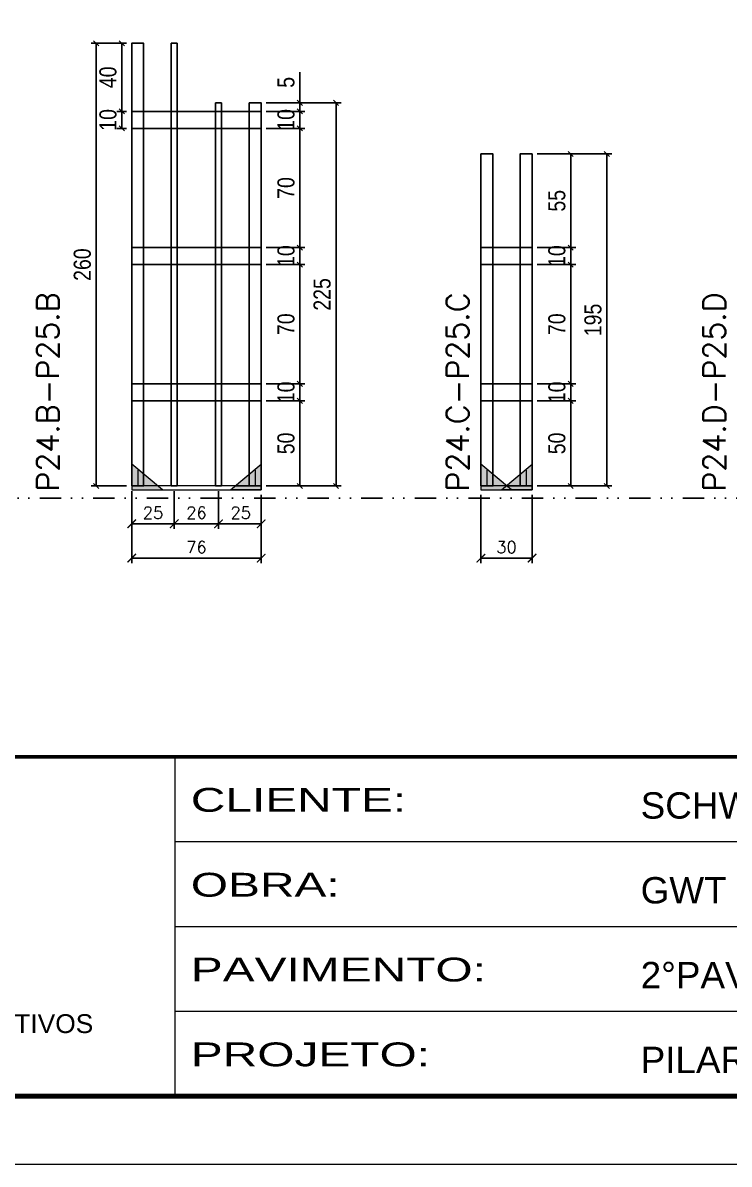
# Model space of a CAD drawing. Extents: x 13770 to 23315, y 867 to 16997.
# Drawn here: x 16307 to 16722, y 6610 to 7280 of the extents above; entities that cross this region are included whole.
import ezdxf

# ---------------------------------------------------------------- set-up
doc = ezdxf.new("R2010")
doc.units = 0
for name, pattern in [('CONTINUO', [0]), ('DASHED', [0.75, 0.5, -0.25]), ('DIVIDE2', [0.625, 0.25, -0.125, 0, -0.125, 0, -0.125]), ('HIDDEN', [0.375, 0.25, -0.125])]:
    doc.linetypes.add(name, pattern=pattern)
for name, color, linetype in [('COTA', 241, 'Continuous'), ('Nível', 160, 'Continuous'), ('SARR_2.2x10', 60, 'Continuous'), ('SARR_3.5x7', 81, 'Continuous'), ('SARR_7x7', 40, 'Continuous')]:
    doc.layers.add(name, color=color, linetype=linetype)
for name, color, linetype, lineweight in [('Folhas', 255, 'Continuous', 9), ('Madeira', 126, 'Continuous', 18), ('Sarr 2.2x7', 40, 'Continuous', 9), ('SARRAFO DE PRESSAO', 251, 'DASHED', 9), ('Texto Seção', 7, 'Continuous', 15)]:
    doc.layers.add(name, color=color, linetype=linetype, lineweight=lineweight)
doc.styles.add('ARIAL', font='arial.ttf')
doc.styles.add('COTA TECNICA', font='techl___.ttf', dxfattribs={"height": 10})
doc.styles.add('REGUA-120', font='ROMANS.shx', dxfattribs={"height": 15})
doc.styles.add('ROMANS', font='romans.shx')
doc.styles.add('Tecnologia', font='')
doc.styles.get('Tecnologia').set_extended_font_data('Forgotten Futurist')
doc.dimstyles.new('Cota Paínel', dxfattribs={"dimtxt": 7, "dimasz": 5, "dimexe": 3, "dimexo": 3, "dimgap": 3, "dimtad": 1, "dimdec": 1, "dimzin": 12, "dimdsep": 46, "dimtxsty": 'ROMANS', "dimblk": 'ARCHTICK', "dimcen": 0, "dimclrd": 4, "dimclre": 4, "dimclrt": 1, "dimadec": 1, "dimazin": 3, "dimtfac": 1, "dimtdec": 1, "dimtmove": 0, "dimatfit": 3, "dimldrblk": 'OBLIQUE', "dimfxl": 1, "dimtolj": 1, "dimtzin": 12, "dimarcsym": 0})
doc.dimstyles.new('PAINEL', dxfattribs={"dimtxt": 10, "dimasz": 3, "dimexe": 3, "dimexo": 3, "dimgap": 3, "dimtad": 1, "dimdec": 1, "dimzin": 12, "dimdsep": 46, "dimtxsty": 'COTA TECNICA', "dimblk1": 'OBLIQUE', "dimblk2": 'OBLIQUE', "dimsah": 1, "dimcen": 0.9, "dimclrd": 4, "dimclre": 4, "dimclrt": 240, "dimadec": 1, "dimazin": 3, "dimtfac": 1, "dimtdec": 1, "dimtmove": 0, "dimatfit": 3, "dimfxl": 1, "dimtolj": 1, "dimtzin": 12, "dimarcsym": 0})

# ---------------------------------------------------------------- blocks, each defined once
blk = doc.blocks.new('9999999999')
at = {"color": 30, "linetype": 'CONTINUO'}
for p, q in [((98564.56, 34230.21), (98564.56, 34429.45)), ((98564.56, 34379.64), (99583.98, 34379.64)), ((98564.56, 34329.83), (99487.98, 34329.83)), ((98564.56, 34280.02), (99487.98, 34280.02))]:
    blk.add_line(p, q, dxfattribs=at)
at = {"color": 30, "linetype": 'CONTINUO', "const_width": 2}
blk.add_lwpolyline([(99583.98, 34230.21), (99583.98, 34414.45, 0.414214), (99568.98, 34429.45), (98228.98, 34429.45, 0.414214), (98213.98, 34414.45), (98213.98, 34245.21, 0.414214), (98228.98, 34230.21), (99583.98, 34230.21)], format="xyb", dxfattribs=at)
at = {"layer": 'Folhas'}
blk.add_lwpolyline([(98138.98, 34190.21), (99623.98, 34190.21), (99623.98, 35240.21), (98138.98, 35240.21)], close=True, dxfattribs=at)
at = {"layer": 'Folhas', "color": 30, "const_width": 3}
blk.add_lwpolyline([(98213.98, 34230.21), (99583.98, 34230.21), (99583.98, 35200.21), (98213.98, 35200.21)], close=True, dxfattribs=at)
at = {"color": 7, "linetype": 'Continuous', "ltscale": 5, "style": 'ARIAL'}
for s, height, p in [('SCHWARTZ', 15.483, (98837.68, 34393.13)), ('GWT', 15.483, (98837.68, 34343.32)), ('2°PAVIMENTO', 15.4829, (98837.68, 34293.51)), ('NOVA SISTEMAS CONSTRUTIVOS', 11.0592, (98263.19, 34267.21)), ('PILARES', 15.483, (98837.68, 34243.7))]:
    blk.add_text(s, height=height, dxfattribs=at).set_placement(p)
at = {"layer": 'Folhas', "color": 7, "style": 'Tecnologia', "width": 1.5}
for s, p in [('CLIENTE:', (98573.65, 34397.17)), ('OBRA:', (98573.65, 34347.31)), ('PAVIMENTO:', (98573.65, 34297.5)), ('PROJETO:', (98573.65, 34247.69))]:
    blk.add_text(s, height=14, dxfattribs=at).set_placement(p)
blk = doc.blocks.new('_ArchTick')
at = {"color": 0, "linetype": 'ByBlock', "const_width": 0.15}
blk.add_lwpolyline([(-0.5, -0.5), (0.5, 0.5)], dxfattribs=at)
blk = doc.blocks.new('*D1207')
at = {"layer": 'COTA', "color": 4, "lineweight": -2, "transparency": 16777216}
for p, q in [((16370.98, 6990), (16370.98, 6962.82)), ((16446.98, 6990), (16446.98, 6962.82)), ((16446.98, 6965.82), (16370.98, 6965.82))]:
    blk.add_line(p, q, dxfattribs=at)
at = {"layer": 'Defpoints', "color": 0, "transparency": 16777216}
for p in [(16370.98, 6993), (16446.98, 6993), (16370.98, 6965.82)]:
    blk.add_point(p, dxfattribs=at)
at = {"layer": 'COTA', "color": 4, "lineweight": -2, "transparency": 16777216, "xscale": 5, "yscale": 5, "zscale": 5, "rotation": 180}
blk.add_blockref('_ArchTick', (16370.98, 6965.82), dxfattribs=at)
at = {"layer": 'COTA', "color": 4, "lineweight": -2, "transparency": 16777216, "xscale": 5, "yscale": 5, "zscale": 5}
blk.add_blockref('_ArchTick', (16446.98, 6965.82), dxfattribs=at)
at = {"layer": 'COTA', "color": 1, "transparency": 16777216, "insert": (16408.98, 6972.32), "char_height": 7, "attachment_point": 5, "style": 'ROMANS'}
blk.add_mtext('\\A1;76', dxfattribs=at)
blk = doc.blocks.new('_Oblique')
at = {"color": 0, "linetype": 'ByBlock', "lineweight": -2}
blk.add_line((-0.5, -0.5), (0.5, 0.5), dxfattribs=at)
blk = doc.blocks.new('*D1208')
at = {"layer": 'COTA', "color": 4, "lineweight": -2, "transparency": 16777216}
for p, q in [((16421.98, 7005.2), (16421.98, 6983)), ((16446.98, 7003), (16446.98, 6983)), ((16421.98, 6986), (16446.98, 6986))]:
    blk.add_line(p, q, dxfattribs=at)
at = {"layer": 'Defpoints', "color": 0, "transparency": 16777216}
for p in [(16421.98, 7008.2), (16446.98, 7006), (16446.98, 6986)]:
    blk.add_point(p, dxfattribs=at)
at = {"layer": 'COTA', "color": 4, "lineweight": -2, "transparency": 16777216, "xscale": 5, "yscale": 5, "zscale": 5, "rotation": 180}
blk.add_blockref('_ArchTick', (16421.98, 6986), dxfattribs=at)
at = {"layer": 'COTA', "color": 4, "lineweight": -2, "transparency": 16777216, "xscale": 5, "yscale": 5, "zscale": 5}
blk.add_blockref('_ArchTick', (16446.98, 6986), dxfattribs=at)
at = {"layer": 'COTA', "color": 1, "transparency": 16777216, "insert": (16434.98, 6992.5), "char_height": 7, "attachment_point": 5, "style": 'ROMANS'}
blk.add_mtext('\\A1;25', dxfattribs=at)
blk = doc.blocks.new('*D1209')
at = {"layer": 'COTA', "color": 4, "lineweight": -2, "transparency": 16777216}
for p, q in [((16370.98, 7005.2), (16370.98, 6983)), ((16395.98, 7005.2), (16395.98, 6983)), ((16370.98, 6986), (16395.98, 6986))]:
    blk.add_line(p, q, dxfattribs=at)
at = {"layer": 'Defpoints', "color": 0, "transparency": 16777216}
for p in [(16370.98, 7008.2), (16395.98, 7008.2), (16395.98, 6986)]:
    blk.add_point(p, dxfattribs=at)
at = {"layer": 'COTA', "color": 4, "lineweight": -2, "transparency": 16777216, "xscale": 5, "yscale": 5, "zscale": 5, "rotation": 180}
blk.add_blockref('_ArchTick', (16370.98, 6986), dxfattribs=at)
at = {"layer": 'COTA', "color": 4, "lineweight": -2, "transparency": 16777216, "xscale": 5, "yscale": 5, "zscale": 5}
blk.add_blockref('_ArchTick', (16395.98, 6986), dxfattribs=at)
at = {"layer": 'COTA', "color": 1, "transparency": 16777216, "insert": (16383.48, 6992.5), "char_height": 7, "attachment_point": 5, "style": 'ROMANS'}
blk.add_mtext('\\A1;25', dxfattribs=at)
blk = doc.blocks.new('*D1210')
at = {"layer": 'COTA', "color": 4, "lineweight": -2, "transparency": 16777216}
for p, q in [((16395.98, 7005.2), (16395.98, 6983)), ((16421.98, 7005.2), (16421.98, 6983)), ((16395.98, 6986), (16421.98, 6986))]:
    blk.add_line(p, q, dxfattribs=at)
at = {"layer": 'Defpoints', "color": 0, "transparency": 16777216}
for p in [(16395.98, 7008.2), (16421.98, 7008.2), (16421.98, 6986)]:
    blk.add_point(p, dxfattribs=at)
at = {"layer": 'COTA', "color": 4, "lineweight": -2, "transparency": 16777216, "xscale": 5, "yscale": 5, "zscale": 5, "rotation": 180}
blk.add_blockref('_ArchTick', (16395.98, 6986), dxfattribs=at)
at = {"layer": 'COTA', "color": 4, "lineweight": -2, "transparency": 16777216, "xscale": 5, "yscale": 5, "zscale": 5}
blk.add_blockref('_ArchTick', (16421.98, 6986), dxfattribs=at)
at = {"layer": 'COTA', "color": 1, "transparency": 16777216, "insert": (16408.98, 6992.5), "char_height": 7, "attachment_point": 5, "style": 'ROMANS'}
blk.add_mtext('\\A1;26', dxfattribs=at)
blk = doc.blocks.new('*D1211')
at = {"layer": 'COTA', "color": 4, "lineweight": -2, "transparency": 16777216}
for p, q in [((16449.98, 7058.2), (16472.67, 7058.2)), ((16469.67, 7008.2), (16469.67, 7058.2)), ((16449.98, 7008.2), (16472.67, 7008.2))]:
    blk.add_line(p, q, dxfattribs=at)
at = {"layer": 'Defpoints', "color": 0, "transparency": 16777216}
for p in [(16446.98, 7058.2), (16469.67, 7058.2), (16446.98, 7008.2)]:
    blk.add_point(p, dxfattribs=at)
at = {"layer": 'COTA', "color": 4, "lineweight": -2, "transparency": 16777216, "xscale": 3, "yscale": 3, "zscale": 3}
for p, rotation in [((16469.67, 7058.2), 90), ((16469.67, 7008.2), 270)]:
    blk.add_blockref('_Oblique', p, dxfattribs=dict(at, rotation=rotation))
at = {"layer": 'COTA', "color": 240, "transparency": 16777216, "insert": (16461.56, 7033.2), "char_height": 10, "attachment_point": 5, "rotation": 90, "style": 'COTA TECNICA'}
blk.add_mtext('\\A1;50', dxfattribs=at)
blk = doc.blocks.new('*D1212')
at = {"layer": 'COTA', "color": 4, "lineweight": -2, "transparency": 16777216}
for p, q in [((16449.98, 7068.2), (16472.67, 7068.2)), ((16469.67, 7058.2), (16469.67, 7068.2)), ((16449.98, 7058.2), (16472.67, 7058.2))]:
    blk.add_line(p, q, dxfattribs=at)
at = {"layer": 'Defpoints', "color": 0, "transparency": 16777216}
for p in [(16446.98, 7068.2), (16469.67, 7068.2), (16446.98, 7058.2)]:
    blk.add_point(p, dxfattribs=at)
at = {"layer": 'COTA', "color": 4, "lineweight": -2, "transparency": 16777216, "xscale": 3, "yscale": 3, "zscale": 3}
for p, rotation in [((16469.67, 7068.2), 90), ((16469.67, 7058.2), 270)]:
    blk.add_blockref('_Oblique', p, dxfattribs=dict(at, rotation=rotation))
at = {"layer": 'COTA', "color": 240, "transparency": 16777216, "insert": (16461.57, 7063.2), "char_height": 10, "attachment_point": 5, "rotation": 90, "style": 'COTA TECNICA'}
blk.add_mtext('\\A1;10', dxfattribs=at)
blk = doc.blocks.new('*D1213')
at = {"layer": 'COTA', "color": 4, "lineweight": -2, "transparency": 16777216}
for p, q in [((16449.98, 7138.2), (16472.67, 7138.2)), ((16469.67, 7068.2), (16469.67, 7138.2)), ((16449.98, 7068.2), (16472.67, 7068.2))]:
    blk.add_line(p, q, dxfattribs=at)
at = {"layer": 'Defpoints', "color": 0, "transparency": 16777216}
for p in [(16446.98, 7138.2), (16469.67, 7138.2), (16446.98, 7068.2)]:
    blk.add_point(p, dxfattribs=at)
at = {"layer": 'COTA', "color": 4, "lineweight": -2, "transparency": 16777216, "xscale": 3, "yscale": 3, "zscale": 3}
for p, rotation in [((16469.67, 7138.2), 90), ((16469.67, 7068.2), 270)]:
    blk.add_blockref('_Oblique', p, dxfattribs=dict(at, rotation=rotation))
at = {"layer": 'COTA', "color": 240, "transparency": 16777216, "insert": (16461.57, 7103.2), "char_height": 10, "attachment_point": 5, "rotation": 90, "style": 'COTA TECNICA'}
blk.add_mtext('\\A1;70', dxfattribs=at)
blk = doc.blocks.new('*D1214')
at = {"layer": 'COTA', "color": 4, "lineweight": -2, "transparency": 16777216}
for p, q in [((16449.98, 7148.2), (16472.67, 7148.2)), ((16469.67, 7138.2), (16469.67, 7148.2)), ((16449.98, 7138.2), (16472.67, 7138.2))]:
    blk.add_line(p, q, dxfattribs=at)
at = {"layer": 'Defpoints', "color": 0, "transparency": 16777216}
for p in [(16446.98, 7148.2), (16469.67, 7148.2), (16446.98, 7138.2)]:
    blk.add_point(p, dxfattribs=at)
at = {"layer": 'COTA', "color": 4, "lineweight": -2, "transparency": 16777216, "xscale": 3, "yscale": 3, "zscale": 3}
for p, rotation in [((16469.67, 7148.2), 90), ((16469.67, 7138.2), 270)]:
    blk.add_blockref('_Oblique', p, dxfattribs=dict(at, rotation=rotation))
at = {"layer": 'COTA', "color": 240, "transparency": 16777216, "insert": (16461.57, 7143.2), "char_height": 10, "attachment_point": 5, "rotation": 90, "style": 'COTA TECNICA'}
blk.add_mtext('\\A1;10', dxfattribs=at)
blk = doc.blocks.new('*D1215')
at = {"layer": 'COTA', "color": 4, "lineweight": -2, "transparency": 16777216}
for p, q in [((16449.98, 7218.2), (16472.67, 7218.2)), ((16469.67, 7148.2), (16469.67, 7218.2)), ((16449.98, 7148.2), (16472.67, 7148.2))]:
    blk.add_line(p, q, dxfattribs=at)
at = {"layer": 'Defpoints', "color": 0, "transparency": 16777216}
for p in [(16446.98, 7218.2), (16469.67, 7218.2), (16446.98, 7148.2)]:
    blk.add_point(p, dxfattribs=at)
at = {"layer": 'COTA', "color": 4, "lineweight": -2, "transparency": 16777216, "xscale": 3, "yscale": 3, "zscale": 3}
for p, rotation in [((16469.67, 7218.2), 90), ((16469.67, 7148.2), 270)]:
    blk.add_blockref('_Oblique', p, dxfattribs=dict(at, rotation=rotation))
at = {"layer": 'COTA', "color": 240, "transparency": 16777216, "insert": (16461.57, 7183.2), "char_height": 10, "attachment_point": 5, "rotation": 90, "style": 'COTA TECNICA'}
blk.add_mtext('\\A1;70', dxfattribs=at)
blk = doc.blocks.new('*D1242')
at = {"layer": 'COTA', "color": 4, "lineweight": -2, "transparency": 16777216}
for p, q in [((16449.98, 7233.2), (16493.89, 7233.2)), ((16490.89, 7233.2), (16490.89, 7008.2)), ((16449.98, 7008.2), (16493.89, 7008.2))]:
    blk.add_line(p, q, dxfattribs=at)
at = {"layer": 'Defpoints', "color": 0, "transparency": 16777216}
for p in [(16446.98, 7233.2), (16446.98, 7008.2), (16490.89, 7008.2)]:
    blk.add_point(p, dxfattribs=at)
at = {"layer": 'COTA', "color": 4, "lineweight": -2, "transparency": 16777216, "xscale": 3, "yscale": 3, "zscale": 3}
for p, rotation in [((16490.89, 7233.2), 90), ((16490.89, 7008.2), 270)]:
    blk.add_blockref('_Oblique', p, dxfattribs=dict(at, rotation=rotation))
at = {"layer": 'COTA', "color": 240, "transparency": 16777216, "insert": (16482.78, 7120.7), "char_height": 10, "attachment_point": 5, "rotation": 90, "style": 'COTA TECNICA'}
blk.add_mtext('\\A1;225', dxfattribs=at)
blk = doc.blocks.new('*D1243')
at = {"layer": 'COTA', "color": 4, "lineweight": -2, "transparency": 16777216}
for p, q in [((16367.98, 7268.2), (16347.11, 7268.2)), ((16350.11, 7008.2), (16350.11, 7268.2)), ((16367.98, 7008.2), (16347.11, 7008.2))]:
    blk.add_line(p, q, dxfattribs=at)
at = {"layer": 'Defpoints', "color": 0, "transparency": 16777216}
for p in [(16350.11, 7268.2), (16370.98, 7268.2), (16370.98, 7008.2)]:
    blk.add_point(p, dxfattribs=at)
at = {"layer": 'COTA', "color": 4, "lineweight": -2, "transparency": 16777216, "xscale": 3, "yscale": 3, "zscale": 3}
for p, rotation in [((16350.11, 7268.2), 90), ((16350.11, 7008.2), 270)]:
    blk.add_blockref('_Oblique', p, dxfattribs=dict(at, rotation=rotation))
at = {"layer": 'COTA', "color": 240, "transparency": 16777216, "insert": (16342.01, 7138.2), "char_height": 10, "attachment_point": 5, "rotation": 90, "style": 'COTA TECNICA'}
blk.add_mtext('\\A1;260', dxfattribs=at)
blk = doc.blocks.new('*D1244')
at = {"layer": 'COTA', "color": 4, "lineweight": -2, "transparency": 16777216}
for p, q in [((16367.98, 7228.2), (16362.18, 7228.2)), ((16365.18, 7218.2), (16365.18, 7228.2)), ((16367.98, 7218.2), (16362.18, 7218.2))]:
    blk.add_line(p, q, dxfattribs=at)
at = {"layer": 'Defpoints', "color": 0, "transparency": 16777216}
for p in [(16365.18, 7228.2), (16370.98, 7228.2), (16370.98, 7218.2)]:
    blk.add_point(p, dxfattribs=at)
at = {"layer": 'COTA', "color": 4, "lineweight": -2, "transparency": 16777216, "xscale": 3, "yscale": 3, "zscale": 3}
for p, rotation in [((16365.18, 7228.2), 90), ((16365.18, 7218.2), 270)]:
    blk.add_blockref('_Oblique', p, dxfattribs=dict(at, rotation=rotation))
at = {"layer": 'COTA', "color": 240, "transparency": 16777216, "insert": (16357.08, 7223.2), "char_height": 10, "attachment_point": 5, "rotation": 90, "style": 'COTA TECNICA'}
blk.add_mtext('\\A1;10', dxfattribs=at)
blk = doc.blocks.new('*D1245')
at = {"layer": 'COTA', "color": 4, "lineweight": -2, "transparency": 16777216}
for p, q in [((16367.98, 7268.2), (16362.18, 7268.2)), ((16365.18, 7228.2), (16365.18, 7268.2)), ((16367.98, 7228.2), (16362.18, 7228.2))]:
    blk.add_line(p, q, dxfattribs=at)
at = {"layer": 'Defpoints', "color": 0, "transparency": 16777216}
for p in [(16365.18, 7268.2), (16370.98, 7268.2), (16370.98, 7228.2)]:
    blk.add_point(p, dxfattribs=at)
at = {"layer": 'COTA', "color": 4, "lineweight": -2, "transparency": 16777216, "xscale": 3, "yscale": 3, "zscale": 3}
for p, rotation in [((16365.18, 7268.2), 90), ((16365.18, 7228.2), 270)]:
    blk.add_blockref('_Oblique', p, dxfattribs=dict(at, rotation=rotation))
at = {"layer": 'COTA', "color": 240, "transparency": 16777216, "insert": (16357.08, 7248.2), "char_height": 10, "attachment_point": 5, "rotation": 90, "style": 'COTA TECNICA'}
blk.add_mtext('\\A1;40', dxfattribs=at)
blk = doc.blocks.new('*D1233')
at = {"layer": 'COTA', "color": 4, "lineweight": -2, "transparency": 16777216}
for p, q in [((16575.96, 7003), (16575.96, 6962.82)), ((16605.96, 7003), (16605.96, 6962.82)), ((16605.96, 6965.82), (16575.96, 6965.82))]:
    blk.add_line(p, q, dxfattribs=at)
at = {"layer": 'Defpoints', "color": 0, "transparency": 16777216}
for p in [(16575.96, 7006), (16605.96, 7006), (16575.96, 6965.82)]:
    blk.add_point(p, dxfattribs=at)
at = {"layer": 'COTA', "color": 4, "lineweight": -2, "transparency": 16777216, "xscale": 5, "yscale": 5, "zscale": 5, "rotation": 180}
blk.add_blockref('_ArchTick', (16575.96, 6965.82), dxfattribs=at)
at = {"layer": 'COTA', "color": 4, "lineweight": -2, "transparency": 16777216, "xscale": 5, "yscale": 5, "zscale": 5}
blk.add_blockref('_ArchTick', (16605.96, 6965.82), dxfattribs=at)
at = {"layer": 'COTA', "color": 1, "transparency": 16777216, "insert": (16590.96, 6972.32), "char_height": 7, "attachment_point": 5, "style": 'ROMANS'}
blk.add_mtext('\\A1;30', dxfattribs=at)
blk = doc.blocks.new('*D1234')
at = {"layer": 'COTA', "color": 4, "lineweight": -2, "transparency": 16777216}
for p, q in [((16608.96, 7058.2), (16631.66, 7058.2)), ((16628.66, 7008.2), (16628.66, 7058.2)), ((16608.96, 7008.2), (16631.66, 7008.2))]:
    blk.add_line(p, q, dxfattribs=at)
at = {"layer": 'Defpoints', "color": 0, "transparency": 16777216}
for p in [(16605.96, 7058.2), (16628.66, 7058.2), (16605.96, 7008.2)]:
    blk.add_point(p, dxfattribs=at)
at = {"layer": 'COTA', "color": 4, "lineweight": -2, "transparency": 16777216, "xscale": 3, "yscale": 3, "zscale": 3}
for p, rotation in [((16628.66, 7058.2), 90), ((16628.66, 7008.2), 270)]:
    blk.add_blockref('_Oblique', p, dxfattribs=dict(at, rotation=rotation))
at = {"layer": 'COTA', "color": 240, "transparency": 16777216, "insert": (16620.55, 7033.2), "char_height": 10, "attachment_point": 5, "rotation": 90, "style": 'COTA TECNICA'}
blk.add_mtext('\\A1;50', dxfattribs=at)
blk = doc.blocks.new('*D1235')
at = {"layer": 'COTA', "color": 4, "lineweight": -2, "transparency": 16777216}
for p, q in [((16608.96, 7068.2), (16631.66, 7068.2)), ((16628.66, 7058.2), (16628.66, 7068.2)), ((16608.96, 7058.2), (16631.66, 7058.2))]:
    blk.add_line(p, q, dxfattribs=at)
at = {"layer": 'Defpoints', "color": 0, "transparency": 16777216}
for p in [(16605.96, 7068.2), (16628.66, 7068.2), (16605.96, 7058.2)]:
    blk.add_point(p, dxfattribs=at)
at = {"layer": 'COTA', "color": 4, "lineweight": -2, "transparency": 16777216, "xscale": 3, "yscale": 3, "zscale": 3}
for p, rotation in [((16628.66, 7068.2), 90), ((16628.66, 7058.2), 270)]:
    blk.add_blockref('_Oblique', p, dxfattribs=dict(at, rotation=rotation))
at = {"layer": 'COTA', "color": 240, "transparency": 16777216, "insert": (16620.56, 7063.2), "char_height": 10, "attachment_point": 5, "rotation": 90, "style": 'COTA TECNICA'}
blk.add_mtext('\\A1;10', dxfattribs=at)
blk = doc.blocks.new('*D1236')
at = {"layer": 'COTA', "color": 4, "lineweight": -2, "transparency": 16777216}
for p, q in [((16608.96, 7138.2), (16631.66, 7138.2)), ((16628.66, 7068.2), (16628.66, 7138.2)), ((16608.96, 7068.2), (16631.66, 7068.2))]:
    blk.add_line(p, q, dxfattribs=at)
at = {"layer": 'Defpoints', "color": 0, "transparency": 16777216}
for p in [(16605.96, 7138.2), (16628.66, 7138.2), (16605.96, 7068.2)]:
    blk.add_point(p, dxfattribs=at)
at = {"layer": 'COTA', "color": 4, "lineweight": -2, "transparency": 16777216, "xscale": 3, "yscale": 3, "zscale": 3}
for p, rotation in [((16628.66, 7138.2), 90), ((16628.66, 7068.2), 270)]:
    blk.add_blockref('_Oblique', p, dxfattribs=dict(at, rotation=rotation))
at = {"layer": 'COTA', "color": 240, "transparency": 16777216, "insert": (16620.56, 7103.2), "char_height": 10, "attachment_point": 5, "rotation": 90, "style": 'COTA TECNICA'}
blk.add_mtext('\\A1;70', dxfattribs=at)
blk = doc.blocks.new('*D1237')
at = {"layer": 'COTA', "color": 4, "lineweight": -2, "transparency": 16777216}
for p, q in [((16608.96, 7148.2), (16631.66, 7148.2)), ((16628.66, 7138.2), (16628.66, 7148.2)), ((16608.96, 7138.2), (16631.66, 7138.2))]:
    blk.add_line(p, q, dxfattribs=at)
at = {"layer": 'Defpoints', "color": 0, "transparency": 16777216}
for p in [(16605.96, 7148.2), (16628.66, 7148.2), (16605.96, 7138.2)]:
    blk.add_point(p, dxfattribs=at)
at = {"layer": 'COTA', "color": 4, "lineweight": -2, "transparency": 16777216, "xscale": 3, "yscale": 3, "zscale": 3}
for p, rotation in [((16628.66, 7148.2), 90), ((16628.66, 7138.2), 270)]:
    blk.add_blockref('_Oblique', p, dxfattribs=dict(at, rotation=rotation))
at = {"layer": 'COTA', "color": 240, "transparency": 16777216, "insert": (16620.56, 7143.2), "char_height": 10, "attachment_point": 5, "rotation": 90, "style": 'COTA TECNICA'}
blk.add_mtext('\\A1;10', dxfattribs=at)
blk = doc.blocks.new('*D1250')
at = {"layer": 'COTA', "color": 4, "lineweight": -2, "transparency": 16777216}
for p, q in [((16608.96, 7203.2), (16631.66, 7203.2)), ((16628.66, 7148.2), (16628.66, 7203.2)), ((16608.96, 7148.2), (16631.66, 7148.2))]:
    blk.add_line(p, q, dxfattribs=at)
at = {"layer": 'Defpoints', "color": 0, "transparency": 16777216}
for p in [(16605.96, 7203.2), (16628.66, 7203.2), (16605.96, 7148.2)]:
    blk.add_point(p, dxfattribs=at)
at = {"layer": 'COTA', "color": 4, "lineweight": -2, "transparency": 16777216, "xscale": 3, "yscale": 3, "zscale": 3}
for p, rotation in [((16628.66, 7203.2), 90), ((16628.66, 7148.2), 270)]:
    blk.add_blockref('_Oblique', p, dxfattribs=dict(at, rotation=rotation))
at = {"layer": 'COTA', "color": 240, "transparency": 16777216, "insert": (16620.55, 7175.7), "char_height": 10, "attachment_point": 5, "rotation": 90, "style": 'COTA TECNICA'}
blk.add_mtext('\\A1;55', dxfattribs=at)
blk = doc.blocks.new('*D1206')
at = {"layer": 'COTA', "color": 4, "lineweight": -2, "transparency": 16777216}
for p, q in [((16449.98, 7228.2), (16472.67, 7228.2)), ((16469.67, 7218.2), (16469.67, 7228.2)), ((16449.98, 7218.2), (16472.67, 7218.2))]:
    blk.add_line(p, q, dxfattribs=at)
at = {"layer": 'Defpoints', "color": 0, "transparency": 16777216}
for p in [(16446.98, 7228.2), (16469.67, 7228.2), (16446.98, 7218.2)]:
    blk.add_point(p, dxfattribs=at)
at = {"layer": 'COTA', "color": 4, "lineweight": -2, "transparency": 16777216, "xscale": 3, "yscale": 3, "zscale": 3}
for p, rotation in [((16469.67, 7228.2), 90), ((16469.67, 7218.2), 270)]:
    blk.add_blockref('_Oblique', p, dxfattribs=dict(at, rotation=rotation))
at = {"layer": 'COTA', "color": 240, "transparency": 16777216, "insert": (16461.57, 7223.2), "char_height": 10, "attachment_point": 5, "rotation": 90, "style": 'COTA TECNICA'}
blk.add_mtext('\\A1;10', dxfattribs=at)
blk = doc.blocks.new('*D1238')
at = {"layer": 'COTA', "color": 4, "lineweight": -2, "transparency": 16777216}
for p, q in [((16469.67, 7233.2), (16469.67, 7251.3)), ((16449.98, 7233.2), (16472.67, 7233.2)), ((16469.67, 7228.2), (16469.67, 7233.2)), ((16449.98, 7228.2), (16472.67, 7228.2)), ((16469.67, 7228.2), (16469.67, 7225.2))]:
    blk.add_line(p, q, dxfattribs=at)
at = {"layer": 'Defpoints', "color": 0, "transparency": 16777216}
for p in [(16446.98, 7233.2), (16469.67, 7233.2), (16446.98, 7228.2)]:
    blk.add_point(p, dxfattribs=at)
at = {"layer": 'COTA', "color": 4, "lineweight": -2, "transparency": 16777216, "xscale": 3, "yscale": 3, "zscale": 3}
for p, rotation in [((16469.67, 7233.2), 270), ((16469.67, 7228.2), 90)]:
    blk.add_blockref('_Oblique', p, dxfattribs=dict(at, rotation=rotation))
at = {"layer": 'COTA', "color": 240, "transparency": 16777216, "insert": (16461.56, 7245.25), "char_height": 10, "attachment_point": 5, "rotation": 90, "style": 'COTA TECNICA'}
blk.add_mtext('\\A1;5', dxfattribs=at)
blk = doc.blocks.new('*D1241')
at = {"layer": 'COTA', "color": 4, "lineweight": -2, "transparency": 16777216}
for p, q in [((16608.96, 7203.2), (16652.88, 7203.2)), ((16649.88, 7203.2), (16649.88, 7008.2)), ((16608.96, 7008.2), (16652.88, 7008.2))]:
    blk.add_line(p, q, dxfattribs=at)
at = {"layer": 'Defpoints', "color": 0, "transparency": 16777216}
for p in [(16605.96, 7203.2), (16605.96, 7008.2), (16649.88, 7008.2)]:
    blk.add_point(p, dxfattribs=at)
at = {"layer": 'COTA', "color": 4, "lineweight": -2, "transparency": 16777216, "xscale": 3, "yscale": 3, "zscale": 3}
for p, rotation in [((16649.88, 7203.2), 90), ((16649.88, 7008.2), 270)]:
    blk.add_blockref('_Oblique', p, dxfattribs=dict(at, rotation=rotation))
at = {"layer": 'COTA', "color": 240, "transparency": 16777216, "insert": (16641.74, 7105.7), "char_height": 10, "attachment_point": 5, "rotation": 90, "style": 'COTA TECNICA'}
blk.add_mtext('\\A1;195', dxfattribs=at)

msp = doc.modelspace()

# ---------------------------------------------------------------- hatches: boundary and pattern name
at = {"layer": 'Madeira'}
h = msp.add_hatch(color=252, dxfattribs=at)
h.dxf.hatch_style = 2
h.paths.add_polyline_path([(16370.98, 7021), (16370.98, 7006), (16388.98, 7006)])
h = msp.add_hatch(color=252, dxfattribs=at)
h.dxf.hatch_style = 2
h.paths.add_polyline_path([(16446.98, 7021), (16446.98, 7006), (16428.98, 7006)])
h = msp.add_hatch(color=252, dxfattribs=at)
h.dxf.hatch_style = 2
h.paths.add_polyline_path([(16575.96, 7021), (16575.96, 7006), (16593.96, 7006)])
h = msp.add_hatch(color=252, dxfattribs=at)
h.dxf.hatch_style = 2
h.paths.add_polyline_path([(16605.96, 7021), (16605.96, 7006), (16587.96, 7006)])

# ---------------------------------------------------------------- linework, layer by layer
at = {"layer": 'Madeira', "color": 1, "linetype": 'HIDDEN'}
for p, q in [((16374.48, 7017.5), (16374.48, 7008.2)), ((16374.48, 7017.5), (16374.48, 7008.2)), ((16377.98, 7014), (16377.98, 7008.2)), ((16443.48, 7017.5), (16443.48, 7008.2)), ((16443.48, 7017.5), (16443.48, 7008.2)), ((16579.46, 7017.5), (16579.46, 7008.2)), ((16579.46, 7017.5), (16579.46, 7008.2)), ((16582.96, 7014), (16582.96, 7008.2)), ((16602.46, 7017.5), (16602.46, 7008.2)), ((16602.46, 7017.5), (16602.46, 7008.2)), ((16380.81, 7008.2), (16370.98, 7008.2)), ((16380.81, 7008.2), (16370.98, 7008.2)), ((16386.78, 7008.2), (16370.98, 7008.2)), ((16431.18, 7008.2), (16446.98, 7008.2)), ((16437.14, 7008.2), (16446.98, 7008.2)), ((16437.14, 7008.2), (16446.98, 7008.2)), ((16585.79, 7008.2), (16575.96, 7008.2)), ((16585.79, 7008.2), (16575.96, 7008.2)), ((16591.76, 7008.2), (16575.96, 7008.2)), ((16590.16, 7008.2), (16605.96, 7008.2)), ((16596.13, 7008.2), (16605.96, 7008.2)), ((16596.13, 7008.2), (16605.96, 7008.2))]:
    msp.add_line(p, q, dxfattribs=at)
at = {"layer": 'Madeira'}
for p, q in [((16370.98, 7008.2), (16370.98, 7006)), ((16370.98, 7008.2), (16370.98, 7006)), ((16370.98, 7008.2), (16370.98, 7006)), ((16575.96, 7008.2), (16575.96, 7006)), ((16575.96, 7008.2), (16575.96, 7006)), ((16575.96, 7008.2), (16575.96, 7006))]:
    msp.add_line(p, q, dxfattribs=at)
at = {"layer": 'Madeira', "color": 0}
for points in [[(16370.98, 7021), (16370.98, 7006), (16388.98, 7006), (16370.98, 7021)], [(16446.98, 7021), (16446.98, 7006), (16428.98, 7006), (16446.98, 7021)], [(16575.96, 7021), (16575.96, 7006), (16593.96, 7006), (16575.96, 7021)], [(16605.96, 7021), (16605.96, 7006), (16587.96, 7006), (16605.96, 7021)]]:
    msp.add_lwpolyline(points, dxfattribs=at)
at = {"layer": 'Nível', "color": 4, "linetype": 'DIVIDE2', "ltscale": 50}
msp.add_line((13769.54, 7001), (21112.79, 7001), dxfattribs=at)
at = {"layer": 'Sarr 2.2x7'}
for points in [[(16446.98, 7008.2), (16370.98, 7008.2), (16370.98, 7006), (16446.98, 7006)], [(16605.96, 7008.2), (16575.96, 7008.2), (16575.96, 7006), (16605.96, 7006)]]:
    msp.add_lwpolyline(points, close=True, dxfattribs=at)
at = {"layer": 'SARR_2.2x10'}
for points in [[(16370.98, 7228.2), (16446.98, 7228.2), (16446.98, 7218.2), (16370.98, 7218.2)], [(16370.98, 7148.2), (16446.98, 7148.2), (16446.98, 7138.2), (16370.98, 7138.2)], [(16575.96, 7148.2), (16605.96, 7148.2), (16605.96, 7138.2), (16575.96, 7138.2)], [(16370.98, 7068.2), (16446.98, 7068.2), (16446.98, 7058.2), (16370.98, 7058.2)], [(16575.96, 7068.2), (16605.96, 7068.2), (16605.96, 7058.2), (16575.96, 7058.2)]]:
    msp.add_lwpolyline(points, close=True, dxfattribs=at)
at = {"layer": 'SARR_3.5x7'}
for p, q in [((16394.23, 7008.2), (16394.23, 7268.2)), ((16394.23, 7268.2), (16395.98, 7268.2)), ((16397.73, 7268.2), (16395.98, 7268.2)), ((16397.73, 7008.2), (16397.73, 7268.2)), ((16420.23, 7008.2), (16420.23, 7233.2)), ((16420.23, 7233.2), (16421.98, 7233.2)), ((16423.73, 7233.2), (16421.98, 7233.2)), ((16423.73, 7008.2), (16423.73, 7233.2)), ((16394.23, 7008.2), (16395.98, 7008.2)), ((16397.73, 7008.2), (16395.98, 7008.2)), ((16420.23, 7008.2), (16421.98, 7008.2)), ((16423.73, 7008.2), (16421.98, 7008.2))]:
    msp.add_line(p, q, dxfattribs=at)
at = {"layer": 'SARR_7x7'}
for points in [[(16370.98, 7008.2), (16377.98, 7008.2), (16377.98, 7268.2), (16370.98, 7268.2)], [(16439.98, 7008.2), (16446.98, 7008.2), (16446.98, 7233.2), (16439.98, 7233.2)], [(16575.96, 7008.2), (16582.96, 7008.2), (16582.96, 7203.2), (16575.96, 7203.2)], [(16598.96, 7008.2), (16605.96, 7008.2), (16605.96, 7203.2), (16598.96, 7203.2)]]:
    msp.add_lwpolyline(points, close=True, dxfattribs=at)

# ---------------------------------------------------------------- block references
at = {"layer": 'SARRAFO DE PRESSAO', "color": 6, "linetype": 'ByBlock'}
msp.add_blockref('9999999999', (-82167.98, -27580.29), dxfattribs=at)

# ---------------------------------------------------------------- texts
at = {"layer": 'Texto Seção', "style": 'REGUA-120'}
for s, p in [('P24.B-P25.B', (16328.22, 7004.89)), ('P24.C-P25.C', (16568.77, 7004.89)), ('P24.D-P25.D', (16719.43, 7004.89))]:
    msp.add_text(s, height=13, rotation=90, dxfattribs=at).set_placement(p)

# ---------------------------------------------------------------- dimensions: what is measured, and where the dimension line sits
at = {"layer": 'COTA'}
for base, p1, p2, angle, dimstyle, picture, middle in [((16350.11, 7268.2), (16370.98, 7008.2), (16370.98, 7268.2), 90, 'PAINEL', '*D1243', (16342.01, 7138.2)), ((16365.18, 7268.2), (16370.98, 7228.2), (16370.98, 7268.2), 90, 'PAINEL', '*D1245', (16357.08, 7248.2)), ((16469.67, 7233.2), (16446.98, 7228.2), (16446.98, 7233.2), 90, 'PAINEL', '*D1238', (16461.56, 7245.25)), ((16490.89, 7008.2), (16446.98, 7233.2), (16446.98, 7008.2), 90, 'PAINEL', '*D1242', (16482.78, 7120.7)), ((16469.67, 7218.2), (16446.98, 7148.2), (16446.98, 7218.2), 90, 'PAINEL', '*D1215', (16461.57, 7183.2)), ((16628.66, 7203.2), (16605.96, 7148.2), (16605.96, 7203.2), 90, 'PAINEL', '*D1250', (16620.55, 7175.7)), ((16649.88, 7008.2), (16605.96, 7203.2), (16605.96, 7008.2), 90, 'PAINEL', '*D1241', (16641.74, 7105.7)), ((16469.67, 7138.2), (16446.98, 7068.2), (16446.98, 7138.2), 90, 'PAINEL', '*D1213', (16461.57, 7103.2)), ((16628.66, 7138.2), (16605.96, 7068.2), (16605.96, 7138.2), 90, 'PAINEL', '*D1236', (16620.56, 7103.2)), ((16469.67, 7058.2), (16446.98, 7008.2), (16446.98, 7058.2), 90, 'PAINEL', '*D1211', (16461.56, 7033.2)), ((16628.66, 7058.2), (16605.96, 7008.2), (16605.96, 7058.2), 90, 'PAINEL', '*D1234', (16620.55, 7033.2)), ((16575.96, 6965.82), (16605.96, 7006), (16575.96, 7006), 180, 'Cota Paínel', '*D1233', (16590.96, 6972.32)), ((16370.98, 6965.82), (16446.98, 6993), (16370.98, 6993), 180, 'Cota Paínel', '*D1207', (16408.98, 6972.32))]:
    dim = msp.add_linear_dim(base=base, p1=p1, p2=p2, angle=angle, dimstyle=dimstyle, dxfattribs=at)
    dim.commit()
    dim.dimension.update_dxf_attribs({"geometry": picture, "text_midpoint": middle})
for base, p1, p2, picture, middle in [((16365.18, 7228.2), (16370.98, 7218.2), (16370.98, 7228.2), '*D1244', (16365.18, 7223.2)), ((16469.67, 7228.2), (16446.98, 7218.2), (16446.98, 7228.2), '*D1206', (16469.67, 7223.2)), ((16469.67, 7148.2), (16446.98, 7138.2), (16446.98, 7148.2), '*D1214', (16469.67, 7143.2)), ((16628.66, 7148.2), (16605.96, 7138.2), (16605.96, 7148.2), '*D1237', (16628.66, 7143.2)), ((16469.67, 7068.2), (16446.98, 7058.2), (16446.98, 7068.2), '*D1212', (16469.67, 7063.2)), ((16628.66, 7068.2), (16605.96, 7058.2), (16605.96, 7068.2), '*D1235', (16628.66, 7063.2))]:
    dim = msp.add_linear_dim(base=base, p1=p1, p2=p2, angle=90, dimstyle='PAINEL', dxfattribs=at)
    dim.commit()
    dim.dimension.update_dxf_attribs({"geometry": picture, "text_midpoint": middle, "dimtype": 160})
for base, p1, p2, picture, middle in [((16395.98, 6986), (16370.98, 7008.2), (16395.98, 7008.2), '*D1209', (16383.48, 6992.5)), ((16421.98, 6986), (16395.98, 7008.2), (16421.98, 7008.2), '*D1210', (16408.98, 6992.5))]:
    dim = msp.add_linear_dim(base=base, p1=p1, p2=p2, dimstyle='Cota Paínel', dxfattribs=at)
    dim.commit()
    dim.dimension.update_dxf_attribs({"geometry": picture, "text_midpoint": middle})
dim = msp.add_linear_dim(base=(16446.98, 6986), p1=(16421.98, 7008.2), p2=(16446.98, 7006), dimstyle='Cota Paínel', dxfattribs=at)
dim.commit()
dim.dimension.update_dxf_attribs({"geometry": '*D1208', "text_midpoint": (16434.98, 6986), "dimtype": 160})

doc.saveas('drawing.dxf')
